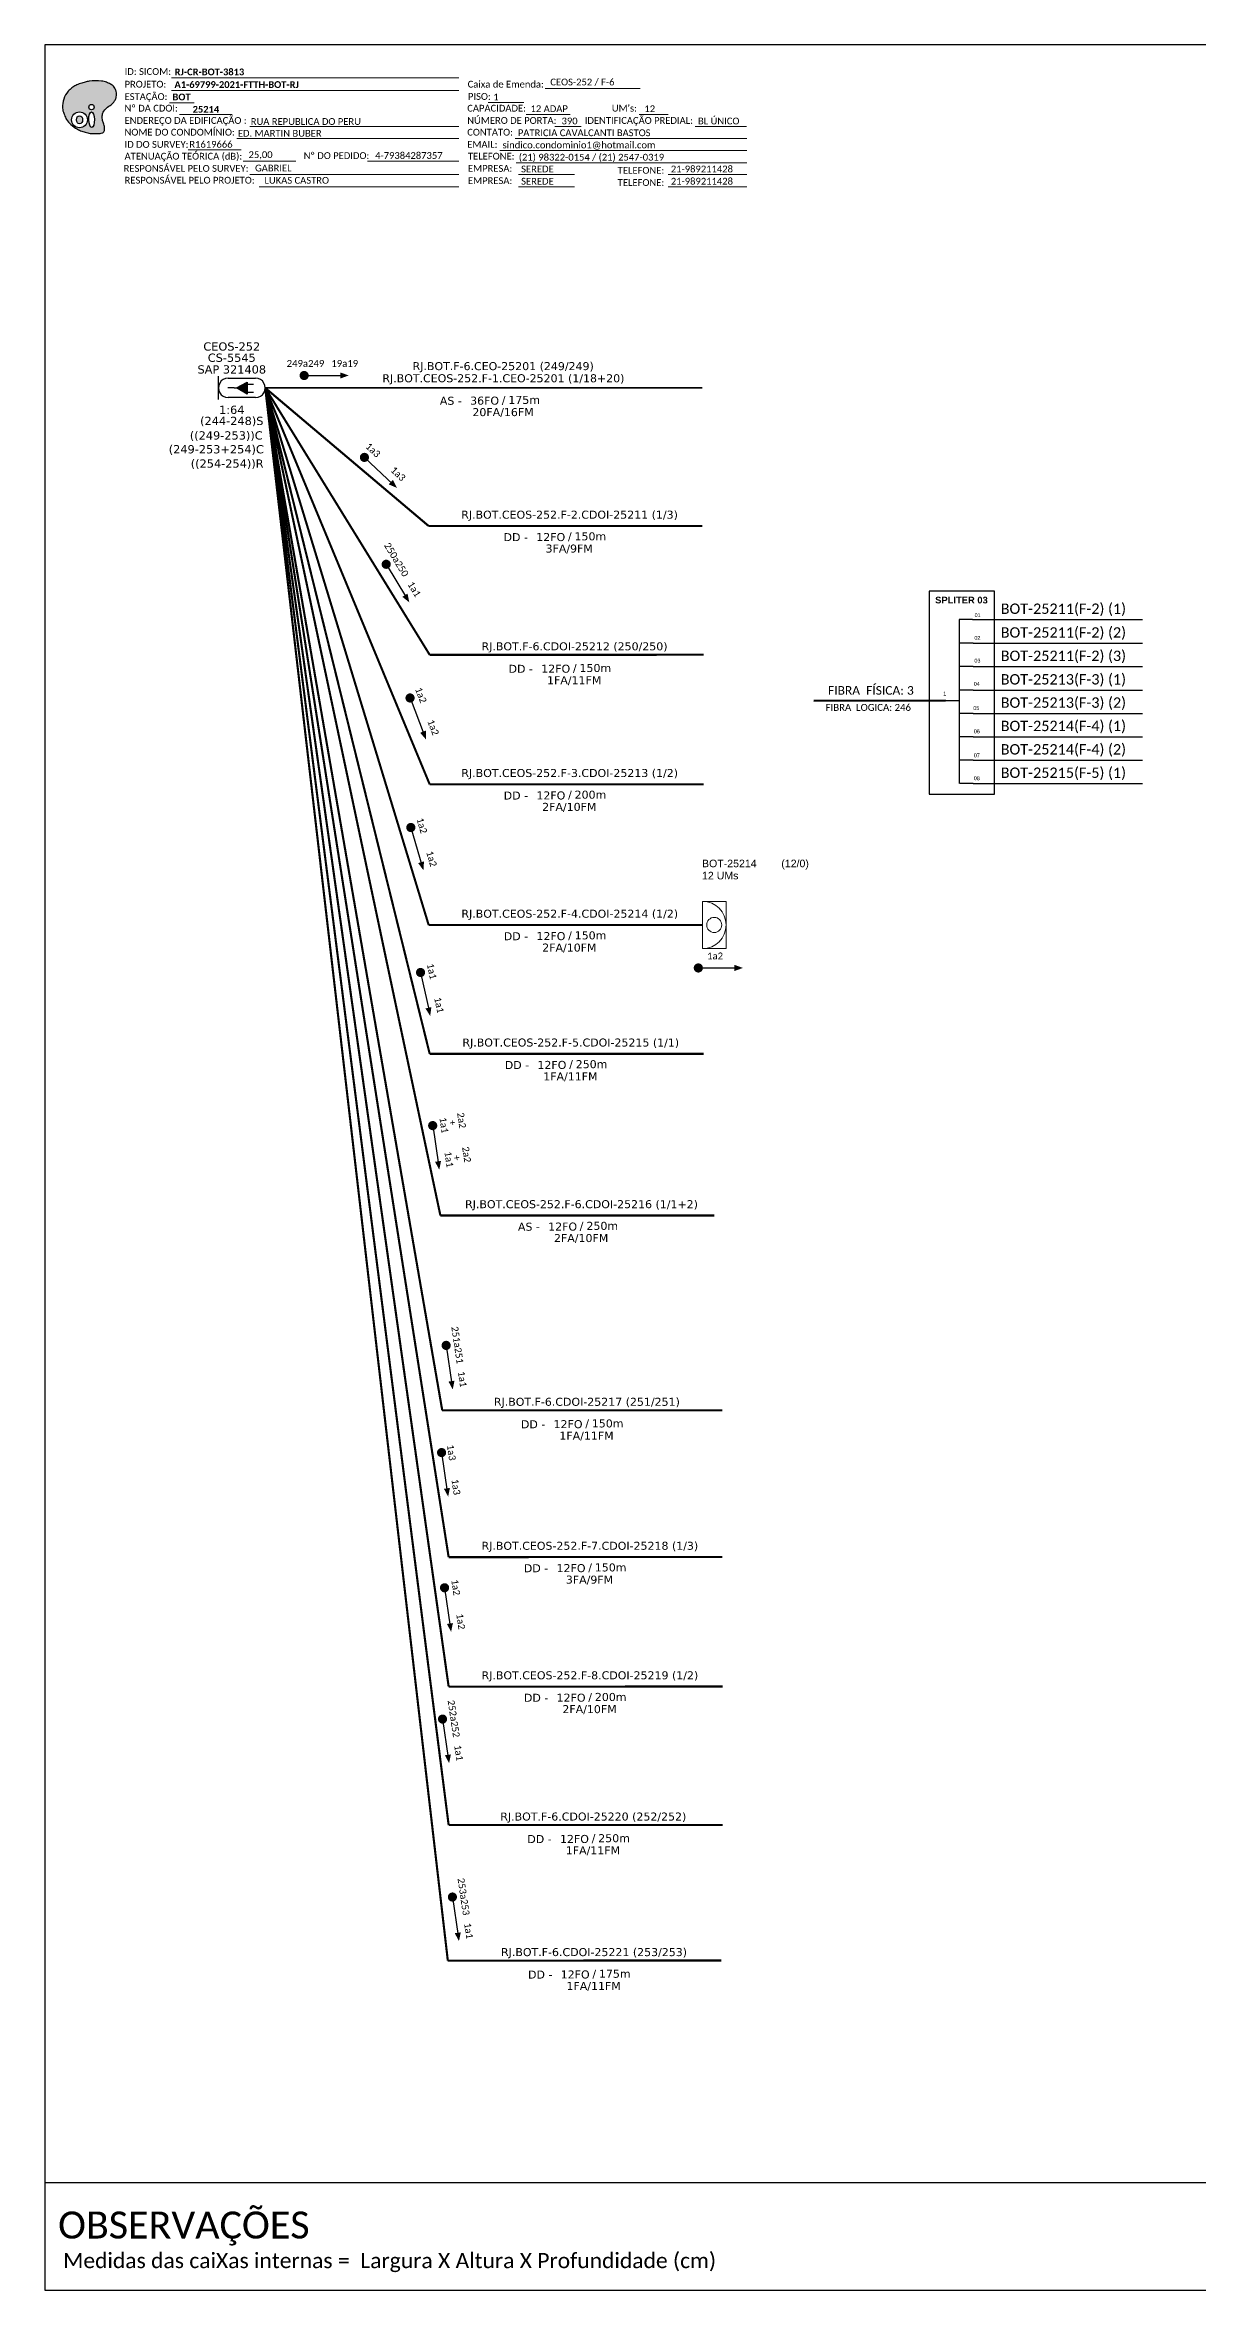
# Model space of a CAD drawing. Extents: x -89 to 749, y 705 to 1299.
# Drawn here: x -89 to 215, y 705 to 1299 of the extents above; entities that cross this region are included whole.
import ezdxf
from ezdxf.enums import TextEntityAlignment as Align

# ---------------------------------------------------------------- set-up
doc = ezdxf.new("R2010")
doc.units = 0
for name, color, linetype, lineweight in [("20.0-LEGENDA DOS CDO'S", 1, 'Continuous', 0), ('20.1-CDO_INTERIOR', 1, 'Continuous', 0), ('40.1-ETIQUETAS', 1, 'Continuous', 20)]:
    doc.layers.add(name, color=color, linetype=linetype, lineweight=lineweight)
for name, color, linetype in [('20.4-CEOS', 1, 'Continuous'), ('CAP a instalar', 1, 'Continuous'), ('CD de instalação futura', 8, 'Continuous'), ('SETA', 7, 'Continuous')]:
    doc.layers.add(name, color=color, linetype=linetype)
doc.styles.add('ARIAL', font='arial.ttf')
doc.styles.add('MtXpl_Calibri', font='calibri.ttf')
doc.styles.add('siredit', font='verdana.ttf')
doc.styles.get("Standard").update_dxf_attribs({"font": 'arial.ttf'})
doc.styles.add('WMF-Calibri0', font='calibri.ttf')
doc.styles.add('WMF-Calibri1', font='calibrib.ttf')
doc.linetypes.add('FENCELINE1', pattern='A,0.25,-0.1,[133,ltypeshp.shx,S=0.1,R=0,X=-0.1,Y=0],-0.1,1', length=1.45)

# ---------------------------------------------------------------- blocks, each defined once
blk = doc.blocks.new('OI')
h = blk.add_hatch(color=40)
edge = h.paths.add_edge_path()
edge.add_spline(control_points=[(4.35, -0.67), (3.92, -0.99), (3.26, -1.5), (2.81, -2.59), (2.9, -3.5), (3.06, -4.27), (3.31, -4.85), (3.37, -5.39), (3.4, -5.88), (3.2, -6.4), (2.54, -6.61), (1.65, -6.63), (0.55, -6.67), (-0.56, -6.42), (-1.61, -6.14), (-2.77, -5.61), (-3.92, -4.77), (-4.89, -3.7), (-5.34, -2.65), (-5.6, -1.94), (-5.85, -0.96), (-5.71, 0.47), (-5.1, 2.02), (-4.14, 3.02), (-3.3, 3.61), (-2.37, 4.16), (-1.36, 4.44), (-0.56, 4.7), (0.79, 4.85), (2.24, 4.97), (3.79, 4.57), (4.67, 4.21), (5.44, 3.65), (5.76, 2.99), (6.03, 2.21), (6.01, 1.46), (5.72, 0.64), (5.31, 0.08), (4.88, -0.38), (4.51, -0.55), (4.35, -0.67)], knot_values=[0, 0, 0, 0, 1.60434, 2.417191, 3.427595, 4.282808, 4.776746, 5.304182, 5.888771, 6.258406, 6.858137, 7.79129, 8.986195, 10.124242, 11.187857, 12.242908, 13.953784, 15.414161, 16.515391, 17.349188, 17.675853, 19.552021, 21.515531, 22.568638, 23.63245, 24.621084, 25.782718, 26.745347, 27.142653, 29.870543, 31.004649, 31.921532, 32.709589, 33.801391, 34.042471, 35.192333, 35.971461, 36.628871, 37.254359, 37.836911, 37.836911, 37.836911, 37.836911], degree=3, periodic=0)
h.paths.add_polyline_path([(1.13, -0.87, -1), (-0.04, -0.87, -1)], flags=16)
edge = h.paths.add_edge_path(flags=16)
edge.add_ellipse((0.56, -3.59), major_axis=(-0.02, 1.71), ratio=0.361305, start_angle=0, end_angle=360)
h.paths.add_polyline_path([(-0.36, -3.62, -1), (-3.8, -3.62, -1)], flags=16)
edge = h.paths.add_edge_path(flags=0)
edge.add_ellipse((-2.08, -3.62), major_axis=(0, 0.885), ratio=0.758294, start_angle=0, end_angle=360)
at = {"color": 40}
for centre, radius in [((-2.08, -3.62), 1.72), ((0.54, -0.87), 0.587)]:
    blk.add_circle(centre, radius, dxfattribs=at)
blk.add_ellipse((-2.08, -3.62), major_axis=(0, 0.885), ratio=0.758294, start_param=-3.141592653589792, end_param=3.141592653589792, dxfattribs=at)
blk.add_ellipse((0.56, -3.59), major_axis=(-0.02, 1.71), ratio=0.361305, dxfattribs=at)
at = {"color": 40, "start_tangent": (-0.800898, -0.598801), "end_tangent": (-0.800898, -0.598801)}
blk.add_spline([(4.35, -0.67), (3.2, -1.78), (2.9, -2.54), (2.92, -3.55), (3.12, -4.38), (3.28, -4.85), (3.37, -5.37), (3.35, -5.95), (3.2, -6.29), (2.66, -6.55), (1.73, -6.63), (0.54, -6.62), (-0.58, -6.41), (-1.6, -6.11), (-2.56, -5.67), (-3.95, -4.67), (-4.89, -3.56), (-5.37, -2.56), (-5.64, -1.78), (-5.72, -1.46), (-5.63, 0.42), (-4.84, 2.22), (-4.13, 2.99), (-3.27, 3.62), (-2.4, 4.09), (-1.3, 4.47), (-0.37, 4.72), (0.02, 4.77), (2.75, 4.8), (3.85, 4.53), (4.69, 4.16), (5.31, 3.68), (5.85, 2.73), (5.93, 2.5), (5.94, 1.35), (5.67, 0.62), (5.29, 0.08), (4.84, -0.36), (4.35, -0.67)], degree=3, dxfattribs=at)
blk = doc.blocks.new('CARIMBO')
at = {"color": 7, "lineweight": 0}
for points in [[(35.66, -16.79), (111.64, -16.79)], [(134.48, -16.3), (159.61, -16.3)], [(35.15, -20.06), (41.7, -20.06)], [(37.81, -23.14), (51.75, -23.14)], [(119.43, -20.02), (128.92, -20.02)], [(129.48, -23.14), (141.1, -23.14)], [(159.42, -23.14), (167.09, -23.14)], [(52.97, -29.48), (111.64, -29.48)], [(56.38, -26.37), (111.64, -26.37)], [(126.6, -29.48), (187.83, -29.48)], [(137.07, -26.37), (144.01, -26.37)], [(174.24, -26.37), (187.8, -26.37)], [(40.13, -32.55), (54.07, -32.55)], [(54.67, -35.52), (68.61, -35.52)], [(122.56, -32.72), (187.83, -32.72)], [(56.38, -39.07), (111.64, -39.07)], [(126.84, -35.96), (187.83, -35.96)], [(127.45, -39.07), (142.25, -39.07)], [(167.06, -39.07), (187.83, -39.07)], [(58.87, -42.31), (111.64, -42.31)], [(127.45, -42.31), (142.25, -42.31)], [(167.06, -42.31), (187.83, -42.31)]]:
    blk.add_lwpolyline(points, dxfattribs=at)
at = {"color": 7, "xscale": 1.213923925163967, "yscale": 1.213923925163967, "zscale": 1.213923925163967, "rotation": 0.1532896023949059}
blk.add_blockref('OI', (13.86, -20.16), dxfattribs=at)
at = {"color": 7, "lineweight": 0, "style": 'WMF-Calibri0'}
for s, height, p in [('PROJETO:', 1.793, (23.26, -16.04)), ('ESTAÇÃO:', 1.793, (23.26, -19.32)), ('Caixa de Emenda:', 1.7927, (114.02, -16.04)), ('PISO:', 1.793, (114.09, -19.28)), ('ENDEREÇO DA EDIFICAÇÃO :', 1.7927, (23.26, -25.63)), ('Nº DA CDOI:', 1.7927, (23.26, -22.39)), ('CAPACIDADE:', 1.7927, (113.91, -22.39)), ('NÚMERO DE PORTA:', 1.7927, (113.91, -25.63)), ('IDENTIFICAÇÃO PREDIAL:', 1.7927, (144.99, -25.63)), ("UM's:", 1.793, (152.15, -22.39)), ('NOME DO CONDOMÍNIO:', 1.7927, (23.26, -28.74)), ('CONTATO:', 1.793, (113.91, -28.74)), ('ATENUAÇÃO TEÓRICA (dB):', 1.7927, (23.26, -35.09)), ('ID DO SURVEY:', 1.7927, (23.26, -31.97)), ('EMAIL:', 1.793, (113.91, -31.97)), ('TELEFONE:', 1.793, (114.09, -35.09)), ('RESPONSÁVEL PELO SURVEY:', 1.7927, (23.02, -38.32)), ('RESPONSÁVEL PELO PROJETO:', 1.7927, (23.26, -41.44)), ('EMPRESA:', 1.793, (114.09, -38.32)), ('EMPRESA:', 1.793, (114.09, -41.56)), ('TELEFONE:', 1.793, (153.7, -38.83)), ('TELEFONE:', 1.793, (153.7, -42.06))]:
    blk.add_text(s, height=height, dxfattribs=at).set_placement(p)
at = {"color": 7, "lineweight": 0, "flags": 8}
for tag, p, style in [('EST', (35.94, -19.41), 'WMF-Calibri1'), ('PROJ', (36.46, -16.13), 'WMF-Calibri1'), ('PISO_PTR', (120.78, -19.42), 'WMF-Calibri0'), ('CEOS-XX', (135.87, -15.46), 'WMF-Calibri0'), ('CAPAC.', (130.66, -22.52), 'WMF-Calibri0'), ("UC'S", (160.78, -22.54), 'WMF-Calibri0'), ('NOME_DO_COND.', (53.23, -29.02), 'WMF-Calibri0'), ('LOGRADOURO', (56.65, -25.91), 'WMF-Calibri0'), ('NOME_DO_CONTATO', (127.3, -28.89), 'WMF-Calibri0'), ('N°', (138.85, -25.77), 'WMF-Calibri0'), ('N°PREDIO', (174.94, -25.77), 'WMF-Calibri0'), ('_ID_', (40.39, -31.94), 'WMF-Calibri0'), ('O_POTEN', (56.06, -34.68), 'WMF-Calibri0'), ('EMAIL', (123.26, -32.12), 'WMF-Calibri0'), ('TELEFONE', (127.55, -35.36), 'WMF-Calibri0'), ('RES_SURVEY', (57.78, -38.23), 'WMF-Calibri0'), ('RES_PROJ', (60.27, -41.47), 'WMF-Calibri0'), ('EMP_RESP_SURVEY', (128.16, -38.47), 'WMF-Calibri0'), ('EMP_RESP_PROJ', (128.16, -41.71), 'WMF-Calibri0'), ('CONT_RESP_SURVEY', (167.76, -38.47), 'WMF-Calibri0'), ('CONT_RESP_PROJ', (167.76, -41.71), 'WMF-Calibri0')]:
    blk.add_attdef(tag, p, '', height=1.79, dxfattribs=dict(at, style=style))
at = {"color": 7, "lineweight": 0, "style": 'WMF-Calibri1', "flags": 8}
blk.add_attdef("N° CDO'S", text='', height=1.79, dxfattribs=at).set_placement((44.78, -22.68), align=Align.CENTER)
blk = doc.blocks.new('ETIQUETA_RS5F')
at = {"layer": '40.1-ETIQUETAS', "color": 0, "style": 'siredit'}
blk.add_text('/', height=1.5, dxfattribs=at).set_placement((1.58, -1.95), align=Align.MIDDLE_RIGHT)
for tag, p in [('ETIQUETA_R_PRIMARIA', (1.21, 4.1)), ('ETIQUETA_R_SECUNDARIA', (1.21, 2.1)), ('F_ATIVAS/F_MORTAS', (1.14, -4.24))]:
    blk.add_attdef(tag, text='', height=1.5, dxfattribs=at).set_placement(p, align=Align.MIDDLE_CENTER)
for tag, p in [('TIPO_CABO', (-6.58, -2.12)), ('CAP_CABO', (0.4, -2.09))]:
    blk.add_attdef(tag, text='', height=1.5, dxfattribs=at).set_placement(p, align=Align.MIDDLE_RIGHT)
blk.add_attdef('METROS', text='', height=1.5, dxfattribs=at).set_placement((2.14, -1.95), align=Align.MIDDLE_LEFT)
for tag, p in [('FUSÃO_1', (0.85, -8.39)), ('FUSÃO_2', (0.85, -10.6)), ('FUSÃO_3', (0.85, -12.93)), ('FUSÃO_4', (0.85, -15.14)), ('FUSÃO_5', (0.85, -17.16))]:
    blk.add_attdef(tag, text='', height=1.5, dxfattribs=at).set_placement(p, align=Align.CENTER)
blk = doc.blocks.new('CDOI_INT')
at = {"layer": '20.1-CDO_INTERIOR', "color": 0, "lineweight": 18}
blk.add_lwpolyline([(4.25, -4.25), (4.25, 4.25), (0, 4.25), (0, -4.25)], close=True, dxfattribs=at)
blk.add_circle((2.12, 0), 1.36, dxfattribs=at)
blk.add_arc((0, 0), 4.25, 270, 90, dxfattribs=at)
at = {"layer": "20.0-LEGENDA DOS CDO'S", "color": 0, "style": 'ARIAL'}
for tag, p in [('CDO_N', (-0.08, 10.38)), ('SURVEY', (-0.08, 8.2)), ('SPLITER_1', (21.18, 10.38)), ('SPLITER_2', (21.19, 8.68)), ('SAP', (-0.08, 6.23)), ('1:XX', (5.94, -2.22)), ('UMS', (5.94, -4.24))]:
    blk.add_attdef(tag, p, '', height=1.36, dxfattribs=at)
blk.add_attdef('FIBRAS_UTILIZADAS', text='', height=1.36, dxfattribs=at).set_placement((15.34, 10.38), align=Align.CENTER)

msp = doc.modelspace()

# ---------------------------------------------------------------- hatches: boundary and pattern name
at = {"linetype": 'FENCELINE1'}
h = msp.add_hatch(color=5, dxfattribs=at)
h.dxf.hatch_style = 1
h.paths.add_polyline_path([(-35.81, 1209.8), (-38.66, 1208.28), (-35.81, 1206.65)])

# ---------------------------------------------------------------- linework, layer by layer
at = {"color": 7, "linetype": 'Continuous'}
for p, q in [((152.54, 1147.01), (152.54, 1103.58)), ((156.05, 1147.01), (152.54, 1147.01)), ((156.23, 1140.73), (152.71, 1140.73)), ((156.23, 1134.54), (152.71, 1134.54)), ((148.89, 1125.58), (152.52, 1125.58)), ((156.23, 1128.32), (152.71, 1128.32)), ((156.23, 1122.15), (152.71, 1122.15)), ((156.23, 1115.99), (152.71, 1115.99)), ((156.23, 1109.8), (152.71, 1109.8)), ((156.23, 1103.62), (152.71, 1103.62))]:
    msp.add_line(p, q, dxfattribs=at)
at = {"color": 10, "linetype": 'Continuous'}
for p, q in [((156.05, 1147.01), (201, 1147)), ((156.23, 1140.73), (201, 1140.72)), ((156.23, 1134.55), (201, 1134.54)), ((156.23, 1128.33), (201, 1128.32)), ((156.23, 1122.17), (201, 1122.15)), ((156.23, 1116), (201, 1115.99)), ((156.23, 1109.81), (201, 1109.8)), ((156.23, 1103.62), (201, 1103.61))]:
    msp.add_line(p, q, dxfattribs=at)
at = {"color": 1, "linetype": 'Continuous', "lineweight": 60}
msp.add_line((148.89, 1125.58), (114.1, 1125.47), dxfattribs=at)
msp.add_lwpolyline([(-89.32, 705.02), (749.25, 705.02), (749.25, 1299.02), (-89.32, 1299.02), (-89.32, 705.02)])
at = {"color": 7, "lineweight": 0}
for points in [[(-55.82, 1290.33), (20.16, 1290.33)], [(-4.01, 1268.26), (20.14, 1268.26)]]:
    msp.add_lwpolyline(points, dxfattribs=at)
at = {"const_width": 1.21}
for points in [[(-21.35, 1211.55, 1), (-20.14, 1211.55, 1)], [(-5.24, 1190.31, 1), (-4.36, 1189.48, 1)], [(0.64, 1162.13, 1), (1.27, 1161.09, 1)], [(7.05, 1126.81, 1), (7.48, 1125.68, 1)], [(7.31, 1092.55, 1), (7.65, 1091.38, 1)], [(9.92, 1054.21, 1), (10.18, 1053.03, 1)], [(82.92, 1054.81, 1), (84.13, 1054.81, 1)], [(16.73, 955.56, 1), (16.91, 954.36, 1)], [(15.52, 927.2, 1), (15.7, 926, 1)], [(16.31, 891.44, 1), (16.48, 890.24, 1)], [(15.77, 856.69, 1), (15.95, 855.5, 1)], [(18.38, 809.61, 1), (18.56, 808.42, 1)]]:
    msp.add_lwpolyline(points, format="xyb", close=True, dxfattribs=at)
at = {"color": 7}
msp.add_lwpolyline([(144.57, 1100.8), (161.85, 1100.8), (161.85, 1154.46), (144.57, 1154.46)], close=True, dxfattribs=at)
at = {"color": 7, "const_width": 1.21}
msp.add_lwpolyline([(13.17, 1013.71, 1), (13.35, 1012.51, 1)], format="xyb", close=True, dxfattribs=at)
at = {"color": 7}
msp.add_lwpolyline([(-89.24, 733.5), (237.71, 733.5), (237.71, 705.02)], dxfattribs=at)
at = {"layer": '20.4-CEOS', "color": 5}
for p, q in [((-43.42, 1205.17), (-43.42, 1211.39)), ((-39.22, 1208.28), (-40.96, 1208.28)), ((-40.84, 1210.86), (-33.61, 1210.86)), ((-39.22, 1208.28), (-36.24, 1208.28)), ((-36.37, 1209.3), (-34.18, 1209.3)), ((-36.37, 1207.16), (-34.18, 1207.16)), ((-33.61, 1205.7), (-40.84, 1205.7))]:
    msp.add_line(p, q, dxfattribs=at)
msp.add_lwpolyline([(-38.66, 1208.28), (-35.81, 1209.8), (-35.81, 1206.65), (-38.66, 1208.28)], dxfattribs=at)
for centre, major_axis, start_param, end_param in [((-40.84, 1208.28), (1.82, 1.82), 0.785398, 3.926991), ((-33.61, 1208.28), (-1.82, 1.82), 2.356194, 5.497787)]:
    msp.add_ellipse(centre, major_axis=major_axis, ratio=1, start_param=start_param, end_param=end_param, dxfattribs=at)
at = {"layer": 'CAP a instalar', "color": 7, "ltscale": 7, "const_width": 0.565}
for points in [[(-31.04, 1208.28), (12.2, 1171.73)], [(-31.04, 1208.28), (12.47, 1137.65)], [(-31.04, 1208.28), (12.47, 1103.38)], [(-31.04, 1208.28), (12.47, 1032.08)], [(-31.04, 1208.28), (15.3, 989.31)], [(15.78, 937.8), (-31.04, 1208.28)], [(17.48, 898.94), (-31.04, 1208.28)], [(17.48, 864.67), (-31.04, 1208.28)], [(-31.04, 1208.28), (17.48, 828.05)], [(17.26, 792.19), (-31.04, 1208.28)], [(12.2, 1171.73), (84.62, 1171.76)], [(12.47, 1137.65), (84.91, 1137.68)], [(12.47, 1103.38), (84.93, 1103.41)], [(12.47, 1032.08), (84.91, 1032.11)], [(15.3, 989.31), (87.75, 989.34)], [(15.74, 937.8), (89.89, 937.8)], [(17.48, 898.94), (89.91, 898.97)], [(17.48, 864.67), (89.93, 864.71)], [(17.48, 828.05), (89.93, 828.08)], [(17.21, 792.19), (89.63, 792.22)]]:
    msp.add_lwpolyline(points, dxfattribs=at)
at = {"layer": 'CAP a instalar', "color": 1, "ltscale": 7, "const_width": 0.565}
for points in [[(-31.04, 1208.28), (12.2, 1066.16)], [(12.2, 1066.16), (84.62, 1066.19)]]:
    msp.add_lwpolyline(points, dxfattribs=at)
at = {"layer": 'CAP a instalar', "color": 7, "linetype": 'FENCELINE1', "ltscale": 7, "const_width": 0.467}
msp.add_lwpolyline([(-31.04, 1208.28), (84.62, 1208.28)], dxfattribs=at)
at = {"layer": 'SETA'}
for points in [[(-20.74, 1211.55), (-10.34, 1211.55)], [(-4.8, 1189.89), (2.77, 1182.76)], [(0.95, 1161.61), (6.34, 1152.71)], [(7.26, 1126.25), (10.99, 1116.53)], [(7.48, 1091.97), (10.4, 1081.98)], [(10.05, 1053.62), (12.29, 1043.46)], [(83.53, 1054.81), (93.93, 1054.81)], [(16.82, 954.96), (18.34, 944.67)], [(15.61, 926.6), (17.13, 916.31)], [(16.39, 890.84), (17.92, 880.55)], [(15.86, 856.1), (17.38, 845.81)], [(18.47, 809.02), (19.99, 798.73)]]:
    msp.add_lwpolyline(points, dxfattribs=at)
at = {"layer": 'SETA', "color": 7}
msp.add_lwpolyline([(13.26, 1013.11), (14.78, 1002.82)], dxfattribs=at)
at = {"layer": 'SETA'}
for points in [[(-11.18, 1212.37), (-8.96, 1211.57), (-11.18, 1210.76)], [(2.73, 1183.94), (3.79, 1181.83), (1.62, 1182.76)], [(6.61, 1153.85), (7.07, 1151.53), (5.23, 1153.01)], [(11.46, 1117.61), (11.5, 1115.25), (9.95, 1117.03)], [(10.96, 1083.01), (10.81, 1080.66), (9.41, 1082.56)], [(93.09, 1055.63), (95.31, 1054.82), (93.09, 1054.01)], [(12.91, 1044.45), (12.6, 1042.11), (11.34, 1044.11)], [(19.03, 945.62), (18.56, 943.3), (17.44, 945.38)], [(17.82, 917.25), (17.35, 914.94), (16.23, 917.02)], [(18.61, 881.5), (18.13, 879.19), (17.01, 881.26)], [(18.07, 846.75), (17.6, 844.44), (16.47, 846.52)], [(20.69, 799.67), (20.21, 797.36), (19.09, 799.44)]]:
    msp.add_solid(points, dxfattribs=at)
at = {"layer": 'SETA', "color": 7}
msp.add_solid([(15.47, 1003.76), (15, 1001.45), (13.88, 1003.53)], dxfattribs=at)

# ---------------------------------------------------------------- block references
ref = msp.add_blockref('CARIMBO', (-91.51, 1303.77))
ref.add_attrib('PROJ', 'A1-69799-2021-FTTH-BOT-RJ', (-55.05, 1287.63), dxfattribs={"color": 7, "lineweight": 0, "height": 1.7927, "style": 'WMF-Calibri1'})
ref.add_attrib('EST', 'BOT', (-55.57, 1284.35), dxfattribs={"color": 7, "lineweight": 0, "height": 1.793, "style": 'WMF-Calibri1'})
ref.add_attrib("N° CDO'S", '25214', dxfattribs={"color": 7, "lineweight": 0, "height": 1.793, "style": 'WMF-Calibri1'}).set_placement((-46.73, 1281.09), align=Align.CENTER)
ref.add_attrib('LOGRADOURO', 'RUA REPUBLICA DO PERU', (-34.86, 1277.86), dxfattribs={"color": 7, "lineweight": 0, "height": 1.7927, "style": 'WMF-Calibri0'})
ref.add_attrib('NOME_DO_COND.', 'ED. MARTIN BUBER', (-38.28, 1274.74), dxfattribs={"color": 7, "lineweight": 0, "height": 1.7927, "style": 'WMF-Calibri0'})
ref.add_attrib('_ID_', 'R1619666', (-51.11, 1271.83), dxfattribs={"color": 7, "lineweight": 0, "height": 1.793, "style": 'WMF-Calibri0'})
ref.add_attrib('O_POTEN', '25,00', (-35.45, 1269.09), dxfattribs={"color": 7, "lineweight": 0, "height": 1.793, "style": 'WMF-Calibri0'})
ref.add_attrib('RES_SURVEY', 'GABRIEL', (-33.73, 1265.54), dxfattribs={"color": 7, "lineweight": 0, "height": 1.793, "style": 'WMF-Calibri0'})
ref.add_attrib('RES_PROJ', 'LUKAS CASTRO', (-31.24, 1262.3), dxfattribs={"color": 7, "lineweight": 0, "height": 1.7927, "style": 'WMF-Calibri0'})
ref.add_attrib('CEOS-XX', 'CEOS-252 / F-6', (44.36, 1288.31), dxfattribs={"color": 7, "lineweight": 0, "height": 1.7927, "style": 'WMF-Calibri0'})
ref.add_attrib('CAPAC.', '12 ADAP', (39.15, 1281.25), dxfattribs={"color": 7, "lineweight": 0, "height": 1.793, "style": 'WMF-Calibri0'})
ref.add_attrib("UC'S", '12', (69.27, 1281.23), dxfattribs={"color": 7, "lineweight": 0, "height": 1.793, "style": 'WMF-Calibri0'})
ref.add_attrib('PISO_PTR', '1', (29.28, 1284.34), dxfattribs={"color": 7, "lineweight": 0, "height": 1.79, "style": 'WMF-Calibri0'})
ref.add_attrib('N°', '390', (47.34, 1278), dxfattribs={"color": 7, "lineweight": 0, "height": 1.793, "style": 'WMF-Calibri0'})
ref.add_attrib('N°PREDIO', 'BL ÚNICO', (83.43, 1278), dxfattribs={"color": 7, "lineweight": 0, "height": 1.793, "style": 'WMF-Calibri0'})
ref.add_attrib('NOME_DO_CONTATO', 'PATRICIA CAVALCANTI BASTOS', (35.79, 1274.88), dxfattribs={"color": 7, "lineweight": 0, "height": 1.7927, "style": 'WMF-Calibri0'})
ref.add_attrib('EMAIL', 'sindico.condominio1@hotmail.com', (31.75, 1271.65), dxfattribs={"color": 7, "lineweight": 0, "height": 1.7927, "style": 'WMF-Calibri0'})
ref.add_attrib('TELEFONE', '(21) 98322-0154 / (21) 2547-0319', (36.04, 1268.41), dxfattribs={"color": 7, "lineweight": 0, "height": 1.7927, "style": 'WMF-Calibri0'})
ref.add_attrib('EMP_RESP_SURVEY', 'SEREDE', (36.65, 1265.3), dxfattribs={"color": 7, "lineweight": 0, "height": 1.793, "style": 'WMF-Calibri0'})
ref.add_attrib('EMP_RESP_PROJ', 'SEREDE', (36.65, 1262.06), dxfattribs={"color": 7, "lineweight": 0, "height": 1.793, "style": 'WMF-Calibri0'})
ref.add_attrib('CONT_RESP_SURVEY', '21-989211428', (76.25, 1265.3), dxfattribs={"color": 7, "lineweight": 0, "height": 1.7927, "style": 'WMF-Calibri0'})
ref.add_attrib('CONT_RESP_PROJ', '21-989211428', (76.25, 1262.06), dxfattribs={"color": 7, "lineweight": 0, "height": 1.7927, "style": 'WMF-Calibri0'})
at = {"layer": 'CAP a instalar', "color": 7, "linetype": 'FENCELINE1', "ltscale": 7}
ref = msp.add_blockref('ETIQUETA_RS5F', (30.29, 1207.86), dxfattribs=dict(at, xscale=1.411343981848631, yscale=1.411343981849711, zscale=1.411343981849999))
ref.add_attrib('ETIQUETA_R_PRIMARIA', 'RJ.BOT.F-6.CEO-25201 (249/249)', dxfattribs={"layer": '40.1-ETIQUETAS', "color": 0, "height": 2.117, "style": 'siredit'}).set_placement((31.91, 1214.04), align=Align.MIDDLE_CENTER)
ref.add_attrib('ETIQUETA_R_SECUNDARIA', 'RJ.BOT.CEOS-252.F-1.CEO-25201 (1/18+20)', dxfattribs={"layer": '40.1-ETIQUETAS', "color": 0, "height": 2.117, "style": 'siredit'}).set_placement((31.96, 1210.83), align=Align.MIDDLE_CENTER)
ref.add_attrib('TIPO_CABO', 'AS -', dxfattribs={"layer": '40.1-ETIQUETAS', "color": 0, "height": 2.117, "style": 'siredit'}).set_placement((20.95, 1204.88), align=Align.MIDDLE_RIGHT)
ref.add_attrib('CAP_CABO', '36FO', dxfattribs={"layer": '40.1-ETIQUETAS', "color": 0, "height": 2.117, "style": 'siredit'}).set_placement((30.81, 1204.91), align=Align.MIDDLE_RIGHT)
ref.add_attrib('METROS', '175m', dxfattribs={"layer": '40.1-ETIQUETAS', "color": 0, "height": 2.117, "style": 'siredit'}).set_placement((33.27, 1205.1), align=Align.MIDDLE_LEFT)
ref.add_attrib('F_ATIVAS/F_MORTAS', '20FA/16FM', dxfattribs={"layer": '40.1-ETIQUETAS', "color": 0, "height": 2.117, "style": 'siredit'}).set_placement((31.86, 1201.87), align=Align.MIDDLE_CENTER)
ref = msp.add_blockref('ETIQUETA_RS5F', (47.79, 1171.77), dxfattribs=dict(at, xscale=1.411343981848631, yscale=1.411343981849711, zscale=1.411343981849999))
ref.add_attrib('ETIQUETA_R_SECUNDARIA', 'RJ.BOT.CEOS-252.F-2.CDOI-25211 (1/3)', dxfattribs={"layer": '40.1-ETIQUETAS', "color": 0, "height": 2.117, "style": 'siredit'}).set_placement((49.46, 1174.74), align=Align.MIDDLE_CENTER)
ref.add_attrib('TIPO_CABO', 'DD -', dxfattribs={"layer": '40.1-ETIQUETAS', "color": 0, "height": 2.117, "style": 'siredit'}).set_placement((38.45, 1168.79), align=Align.MIDDLE_RIGHT)
ref.add_attrib('CAP_CABO', '12FO', dxfattribs={"layer": '40.1-ETIQUETAS', "color": 0, "height": 2.117, "style": 'siredit'}).set_placement((48.31, 1168.82), align=Align.MIDDLE_RIGHT)
ref.add_attrib('METROS', '150m', dxfattribs={"layer": '40.1-ETIQUETAS', "color": 0, "height": 2.117, "style": 'siredit'}).set_placement((50.77, 1169.01), align=Align.MIDDLE_LEFT)
ref.add_attrib('F_ATIVAS/F_MORTAS', '3FA/9FM', dxfattribs={"layer": '40.1-ETIQUETAS', "color": 0, "height": 2.117, "style": 'siredit'}).set_placement((49.36, 1165.78), align=Align.MIDDLE_CENTER)
ref = msp.add_blockref('ETIQUETA_RS5F', (49.11, 1136.94), dxfattribs=dict(at, xscale=1.411343981848631, yscale=1.411343981849711, zscale=1.411343981849999))
ref.add_attrib('ETIQUETA_R_SECUNDARIA', 'RJ.BOT.F-6.CDOI-25212 (250/250)', dxfattribs={"layer": '40.1-ETIQUETAS', "color": 0, "height": 2.117, "style": 'siredit'}).set_placement((50.78, 1139.91), align=Align.MIDDLE_CENTER)
ref.add_attrib('TIPO_CABO', 'DD -', dxfattribs={"layer": '40.1-ETIQUETAS', "color": 0, "height": 2.117, "style": 'siredit'}).set_placement((39.77, 1133.96), align=Align.MIDDLE_RIGHT)
ref.add_attrib('CAP_CABO', '12FO', dxfattribs={"layer": '40.1-ETIQUETAS', "color": 0, "height": 2.117, "style": 'siredit'}).set_placement((49.63, 1133.99), align=Align.MIDDLE_RIGHT)
ref.add_attrib('METROS', '150m', dxfattribs={"layer": '40.1-ETIQUETAS', "color": 0, "height": 2.117, "style": 'siredit'}).set_placement((52.09, 1134.18), align=Align.MIDDLE_LEFT)
ref.add_attrib('F_ATIVAS/F_MORTAS', '1FA/11FM', dxfattribs={"layer": '40.1-ETIQUETAS', "color": 0, "height": 2.117, "style": 'siredit'}).set_placement((50.68, 1130.95), align=Align.MIDDLE_CENTER)
ref = msp.add_blockref('ETIQUETA_RS5F', (47.82, 1103.42), dxfattribs=dict(at, xscale=1.411343981848631, yscale=1.411343981849711, zscale=1.411343981849999))
ref.add_attrib('ETIQUETA_R_SECUNDARIA', 'RJ.BOT.CEOS-252.F-3.CDOI-25213 (1/2)', dxfattribs={"layer": '40.1-ETIQUETAS', "color": 0, "height": 2.117, "style": 'siredit'}).set_placement((49.49, 1106.39), align=Align.MIDDLE_CENTER)
ref.add_attrib('TIPO_CABO', 'DD -', dxfattribs={"layer": '40.1-ETIQUETAS', "color": 0, "height": 2.117, "style": 'siredit'}).set_placement((38.48, 1100.43), align=Align.MIDDLE_RIGHT)
ref.add_attrib('CAP_CABO', '12FO', dxfattribs={"layer": '40.1-ETIQUETAS', "color": 0, "height": 2.117, "style": 'siredit'}).set_placement((48.34, 1100.46), align=Align.MIDDLE_RIGHT)
ref.add_attrib('METROS', '200m', dxfattribs={"layer": '40.1-ETIQUETAS', "color": 0, "height": 2.117, "style": 'siredit'}).set_placement((50.8, 1100.66), align=Align.MIDDLE_LEFT)
ref.add_attrib('F_ATIVAS/F_MORTAS', '2FA/10FM', dxfattribs={"layer": '40.1-ETIQUETAS', "color": 0, "height": 2.117, "style": 'siredit'}).set_placement((49.39, 1097.43), align=Align.MIDDLE_CENTER)
at = {"layer": 'CAP a instalar', "color": 1, "linetype": 'FENCELINE1', "ltscale": 7}
ref = msp.add_blockref('ETIQUETA_RS5F', (47.84, 1066.2), dxfattribs=dict(at, xscale=1.411343981848631, yscale=1.411343981849711, zscale=1.411343981849999))
ref.add_attrib('ETIQUETA_R_SECUNDARIA', 'RJ.BOT.CEOS-252.F-4.CDOI-25214 (1/2)', dxfattribs={"layer": '40.1-ETIQUETAS', "color": 0, "height": 2.117, "style": 'siredit'}).set_placement((49.51, 1069.17), align=Align.MIDDLE_CENTER)
ref.add_attrib('TIPO_CABO', 'DD -', dxfattribs={"layer": '40.1-ETIQUETAS', "color": 0, "height": 2.117, "style": 'siredit'}).set_placement((38.5, 1063.21), align=Align.MIDDLE_RIGHT)
ref.add_attrib('CAP_CABO', '12FO', dxfattribs={"layer": '40.1-ETIQUETAS', "color": 0, "height": 2.117, "style": 'siredit'}).set_placement((48.36, 1063.25), align=Align.MIDDLE_RIGHT)
ref.add_attrib('METROS', '150m', dxfattribs={"layer": '40.1-ETIQUETAS', "color": 0, "height": 2.117, "style": 'siredit'}).set_placement((50.82, 1063.44), align=Align.MIDDLE_LEFT)
ref.add_attrib('F_ATIVAS/F_MORTAS', '2FA/10FM', dxfattribs={"layer": '40.1-ETIQUETAS', "color": 0, "height": 2.117, "style": 'siredit'}).set_placement((49.41, 1060.21), align=Align.MIDDLE_CENTER)
at = {"layer": 'CAP a instalar', "color": 7, "linetype": 'FENCELINE1', "ltscale": 7}
ref = msp.add_blockref('ETIQUETA_RS5F', (48.11, 1032.12), dxfattribs=dict(at, xscale=1.411343981848631, yscale=1.411343981849711, zscale=1.411343981849999))
ref.add_attrib('ETIQUETA_R_SECUNDARIA', 'RJ.BOT.CEOS-252.F-5.CDOI-25215 (1/1)', dxfattribs={"layer": '40.1-ETIQUETAS', "color": 0, "height": 2.117, "style": 'siredit'}).set_placement((49.78, 1035.09), align=Align.MIDDLE_CENTER)
ref.add_attrib('TIPO_CABO', 'DD -', dxfattribs={"layer": '40.1-ETIQUETAS', "color": 0, "height": 2.117, "style": 'siredit'}).set_placement((38.77, 1029.13), align=Align.MIDDLE_RIGHT)
ref.add_attrib('CAP_CABO', '12FO', dxfattribs={"layer": '40.1-ETIQUETAS', "color": 0, "height": 2.117, "style": 'siredit'}).set_placement((48.62, 1029.16), align=Align.MIDDLE_RIGHT)
ref.add_attrib('METROS', '250m', dxfattribs={"layer": '40.1-ETIQUETAS', "color": 0, "height": 2.117, "style": 'siredit'}).set_placement((51.09, 1029.36), align=Align.MIDDLE_LEFT)
ref.add_attrib('F_ATIVAS/F_MORTAS', '1FA/11FM', dxfattribs={"layer": '40.1-ETIQUETAS', "color": 0, "height": 2.117, "style": 'siredit'}).set_placement((49.68, 1026.12), align=Align.MIDDLE_CENTER)
ref = msp.add_blockref('ETIQUETA_RS5F', (52.37, 937.07), dxfattribs=dict(at, xscale=1.411343981848631, yscale=1.411343981849711, zscale=1.411343981849999))
ref.add_attrib('ETIQUETA_R_SECUNDARIA', 'RJ.BOT.F-6.CDOI-25217 (251/251)', dxfattribs={"layer": '40.1-ETIQUETAS', "color": 0, "height": 2.117, "style": 'siredit'}).set_placement((54.04, 940.04), align=Align.MIDDLE_CENTER)
ref.add_attrib('TIPO_CABO', 'DD -', dxfattribs={"layer": '40.1-ETIQUETAS', "color": 0, "height": 2.117, "style": 'siredit'}).set_placement((43.04, 934.09), align=Align.MIDDLE_RIGHT)
ref.add_attrib('CAP_CABO', '12FO', dxfattribs={"layer": '40.1-ETIQUETAS', "color": 0, "height": 2.117, "style": 'siredit'}).set_placement((52.89, 934.12), align=Align.MIDDLE_RIGHT)
ref.add_attrib('METROS', '150m', dxfattribs={"layer": '40.1-ETIQUETAS', "color": 0, "height": 2.117, "style": 'siredit'}).set_placement((55.35, 934.32), align=Align.MIDDLE_LEFT)
ref.add_attrib('F_ATIVAS/F_MORTAS', '1FA/11FM', dxfattribs={"layer": '40.1-ETIQUETAS', "color": 0, "height": 2.117, "style": 'siredit'}).set_placement((53.94, 931.08), align=Align.MIDDLE_CENTER)
ref = msp.add_blockref('ETIQUETA_RS5F', (53.16, 898.98), dxfattribs=dict(at, xscale=1.411343981848631, yscale=1.411343981849711, zscale=1.411343981849999))
ref.add_attrib('ETIQUETA_R_SECUNDARIA', 'RJ.BOT.CEOS-252.F-7.CDOI-25218 (1/3)', dxfattribs={"layer": '40.1-ETIQUETAS', "color": 0, "height": 2.117, "style": 'siredit'}).set_placement((54.83, 901.95), align=Align.MIDDLE_CENTER)
ref.add_attrib('TIPO_CABO', 'DD -', dxfattribs={"layer": '40.1-ETIQUETAS', "color": 0, "height": 2.117, "style": 'siredit'}).set_placement((43.82, 896), align=Align.MIDDLE_RIGHT)
ref.add_attrib('CAP_CABO', '12FO', dxfattribs={"layer": '40.1-ETIQUETAS', "color": 0, "height": 2.117, "style": 'siredit'}).set_placement((53.68, 896.03), align=Align.MIDDLE_RIGHT)
ref.add_attrib('METROS', '150m', dxfattribs={"layer": '40.1-ETIQUETAS', "color": 0, "height": 2.117, "style": 'siredit'}).set_placement((56.14, 896.22), align=Align.MIDDLE_LEFT)
ref.add_attrib('F_ATIVAS/F_MORTAS', '3FA/9FM', dxfattribs={"layer": '40.1-ETIQUETAS', "color": 0, "height": 2.117, "style": 'siredit'}).set_placement((54.73, 892.99), align=Align.MIDDLE_CENTER)
ref = msp.add_blockref('ETIQUETA_RS5F', (53.17, 864.71), dxfattribs=dict(at, xscale=1.411343981848631, yscale=1.411343981849711, zscale=1.411343981849999))
ref.add_attrib('ETIQUETA_R_SECUNDARIA', 'RJ.BOT.CEOS-252.F-8.CDOI-25219 (1/2)', dxfattribs={"layer": '40.1-ETIQUETAS', "color": 0, "height": 2.117, "style": 'siredit'}).set_placement((54.84, 867.68), align=Align.MIDDLE_CENTER)
ref.add_attrib('TIPO_CABO', 'DD -', dxfattribs={"layer": '40.1-ETIQUETAS', "color": 0, "height": 2.117, "style": 'siredit'}).set_placement((43.84, 861.73), align=Align.MIDDLE_RIGHT)
ref.add_attrib('CAP_CABO', '12FO', dxfattribs={"layer": '40.1-ETIQUETAS', "color": 0, "height": 2.117, "style": 'siredit'}).set_placement((53.69, 861.76), align=Align.MIDDLE_RIGHT)
ref.add_attrib('METROS', '200m', dxfattribs={"layer": '40.1-ETIQUETAS', "color": 0, "height": 2.117, "style": 'siredit'}).set_placement((56.15, 861.95), align=Align.MIDDLE_LEFT)
ref.add_attrib('F_ATIVAS/F_MORTAS', '2FA/10FM', dxfattribs={"layer": '40.1-ETIQUETAS', "color": 0, "height": 2.117, "style": 'siredit'}).set_placement((54.74, 858.72), align=Align.MIDDLE_CENTER)
ref = msp.add_blockref('ETIQUETA_RS5F', (54.07, 827.34), dxfattribs=dict(at, xscale=1.411343981848631, yscale=1.411343981849711, zscale=1.411343981849999))
ref.add_attrib('ETIQUETA_R_SECUNDARIA', 'RJ.BOT.F-6.CDOI-25220 (252/252)', dxfattribs={"layer": '40.1-ETIQUETAS', "color": 0, "height": 2.117, "style": 'siredit'}).set_placement((55.74, 830.31), align=Align.MIDDLE_CENTER)
ref.add_attrib('TIPO_CABO', 'DD -', dxfattribs={"layer": '40.1-ETIQUETAS', "color": 0, "height": 2.117, "style": 'siredit'}).set_placement((44.73, 824.35), align=Align.MIDDLE_RIGHT)
ref.add_attrib('CAP_CABO', '12FO', dxfattribs={"layer": '40.1-ETIQUETAS', "color": 0, "height": 2.117, "style": 'siredit'}).set_placement((54.58, 824.38), align=Align.MIDDLE_RIGHT)
ref.add_attrib('METROS', '250m', dxfattribs={"layer": '40.1-ETIQUETAS', "color": 0, "height": 2.117, "style": 'siredit'}).set_placement((57.05, 824.58), align=Align.MIDDLE_LEFT)
ref.add_attrib('F_ATIVAS/F_MORTAS', '1FA/11FM', dxfattribs={"layer": '40.1-ETIQUETAS', "color": 0, "height": 2.117, "style": 'siredit'}).set_placement((55.64, 821.35), align=Align.MIDDLE_CENTER)
ref = msp.add_blockref('ETIQUETA_RS5F', (54.26, 791.48), dxfattribs=dict(at, xscale=1.411343981848631, yscale=1.411343981849711, zscale=1.411343981849999))
ref.add_attrib('ETIQUETA_R_SECUNDARIA', 'RJ.BOT.F-6.CDOI-25221 (253/253)', dxfattribs={"layer": '40.1-ETIQUETAS', "color": 0, "height": 2.117, "style": 'siredit'}).set_placement((55.93, 794.45), align=Align.MIDDLE_CENTER)
ref.add_attrib('TIPO_CABO', 'DD -', dxfattribs={"layer": '40.1-ETIQUETAS', "color": 0, "height": 2.117, "style": 'siredit'}).set_placement((44.92, 788.5), align=Align.MIDDLE_RIGHT)
ref.add_attrib('CAP_CABO', '12FO', dxfattribs={"layer": '40.1-ETIQUETAS', "color": 0, "height": 2.117, "style": 'siredit'}).set_placement((54.77, 788.53), align=Align.MIDDLE_RIGHT)
ref.add_attrib('METROS', '175m', dxfattribs={"layer": '40.1-ETIQUETAS', "color": 0, "height": 2.117, "style": 'siredit'}).set_placement((57.24, 788.72), align=Align.MIDDLE_LEFT)
ref.add_attrib('F_ATIVAS/F_MORTAS', '1FA/11FM', dxfattribs={"layer": '40.1-ETIQUETAS', "color": 0, "height": 2.117, "style": 'siredit'}).set_placement((55.83, 785.49), align=Align.MIDDLE_CENTER)
at = {"layer": 'CD de instalação futura', "color": 1, "ltscale": 11}
ref = msp.add_blockref('CDOI_INT', (84.62, 1066.19), dxfattribs=dict(at, xscale=1.470653668531895, yscale=1.470653668531895, zscale=1.470653668531895))
ref.add_attrib('CDO_N', 'BOT-25214', (84.5, 1081.46), dxfattribs={"layer": "20.0-LEGENDA DOS CDO'S", "color": 0, "height": 2, "style": 'ARIAL'})
ref.add_attrib('FIBRAS_UTILIZADAS', '     (12/0)', dxfattribs={"layer": "20.0-LEGENDA DOS CDO'S", "color": 0, "height": 2.0005, "style": 'ARIAL'}).set_placement((107.18, 1081.46), align=Align.CENTER)
ref.add_attrib('SURVEY', '12 UMs', (84.5, 1078.25), dxfattribs={"layer": "20.0-LEGENDA DOS CDO'S", "color": 0, "height": 2, "style": 'ARIAL'})

# ---------------------------------------------------------------- texts
at = {"color": 7, "lineweight": 0, "style": 'WMF-Calibri0'}
for s, p in [('ID: SICOM: ', (-68.22, 1291.08)), ('Nº DO PEDIDO:', (-20.88, 1268.84))]:
    msp.add_text(s, height=1.7927, dxfattribs=at).set_placement(p)
at = {"color": 7, "linetype": 'FENCELINE1', "style": 'MtXpl_Calibri'}
for s, height, p in [('2a2', 1.815, (19.71, 1016.45)), ('+', 1.81, (17.52, 1014.46)), ('+', 1.81, (18.68, 1005.16)), ('2a2', 1.815, (21.03, 1007.42))]:
    msp.add_text(s, height=height, rotation=278.4077, dxfattribs=at).set_placement(p)
at = {"color": 7, "style": 'WMF-Calibri0'}
msp.add_text('OBSERVAÇÕES', height=7.1308, dxfattribs=at).set_placement((-85.83, 718.67))
at = {"attachment_point": 5}
for s, insert, char_height, width in [('{\\fCalibri|b0|i0|c0|p34;\\C7;249a249}', (-20.39, 1214.73), 1.815, 30.6841), ('{\\fCalibri|b0|i0|c0|p34;\\C7;19a19}', (-10, 1214.73), 1.815, 30.6841), ('{\\fArial|b1|i0|c0|p34;\\C10;SPLITER 03}', (153.13, 1152.13), 1.7753, 17.28), ('\\C7;\\fArial|b0|i0|;\\H1.0273588255048;01 ', (157.4, 1148.15), 1.7753, 3.5602), ('\\pt9;{\\fCalibri|b0|i0|c0|p34;\\C7;BOT-25211(F-2) (1)}', (180.09, 1149.56), 2.7432, 40.9104), ('\\C7;\\fArial|b0|i0|;\\H1.0273588255048;02 ', (157.35, 1142.15), 1.7753, 3.7582), ('\\pt9;{\\fCalibri|b0|i0|c0|p34;\\C7;BOT-25211(F-2) (2)}', (180.09, 1143.28), 2.7432, 40.9104), ('\\C7;\\fArial|b0|i0|;\\H1.0273588255048;03 ', (157.35, 1136.11), 1.7753, 3.456), ('\\pt9;{\\fCalibri|b0|i0|c0|p34;\\C7;BOT-25211(F-2) (3)}', (180.09, 1137.1), 2.7432, 40.9104), ('{\\fCalibri|b0|i0|c0|p34;\\C7;FIBRA  FÍSICA: 3}', (129.17, 1128.23), 2.2859, 34.56), ('\\C7;\\fArial|b0|i0|;\\H1.0273588255048;04 ', (157.19, 1129.96), 1.7753, 3.7582), ('\\pt9;{\\fCalibri|b0|i0|c0|p34;\\C7;BOT-25213(F-3) (1)}', (180.09, 1130.88), 2.7432, 40.9104), ('{\\fCalibri|b0|i0|c0|p34;\\C7;FIBRA  LOGICA: 246}', (128.48, 1123.74), 1.8289, 34.56), ('\\C7;\\fArial|b0|i0|;\\H1.0273588255048;1', (148.72, 1127.41), 1.7753, 1.7584), ('\\C7;\\fArial|b0|i0|;\\H1.0273588255048;05 ', (157.06, 1123.55), 1.7753, 4.6222), ('\\pt9;{\\fCalibri|b0|i0|c0|p34;\\C7;BOT-25213(F-3) (2)}', (180.09, 1124.72), 2.7432, 40.9104), ('\\C7;\\fArial|b0|i0|;\\H1.0273588255048;06 ', (157.19, 1117.41), 1.7753, 3.7582), ('\\pt9;\\C1;\\fCalibri|b0|i0|c0|p34;BOT-25214(F-4) (1)', (180.09, 1118.55), 2.7432, 40.9104), ('\\C7;\\fArial|b0|i0|;\\H1.0273588255048;07 ', (157.19, 1111.05), 1.7753, 3.7582), ('\\pt9;\\C1;\\fCalibri|b0|i0|c0|p34;BOT-25214(F-4) (2)', (180.09, 1112.36), 2.7432, 40.9104), ('\\C7;\\fArial|b0|i0|;\\H1.0273588255048;08 ', (157.19, 1105), 1.7753, 3.7582), ('\\pt9;{\\fCalibri|b0|i0|c0|p34;\\C7;BOT-25215(F-5) (1)}', (180.09, 1106.17), 2.7432, 40.9104), ('{\\fCalibri|b0|i0|c0|p34;\\C7;1a2}', (87.95, 1057.98), 1.815, 30.6841)]:
    msp.add_mtext(s, dxfattribs=dict(at, insert=insert, char_height=char_height, width=width))
at = {"char_height": 1.815, "width": 30.6841, "attachment_point": 5}
for s, insert, rotation in [('{\\fCalibri|b0|i0|c0|p34;\\C7;1a3}', (-2.53, 1191.81), 316.7494), ('{\\fCalibri|b0|i0|c0|p34;\\C7;1a3}', (4.11, 1185.54), 316.7494), ('{\\fCalibri|b0|i0|c0|p34;\\C7;250a250}', (3.66, 1162.84), 301.18482), ('{\\fCalibri|b0|i0|c0|p34;\\C7;1a1}', (8.37, 1155.02), 301.18482), ('{\\fCalibri|b0|i0|c0|p34;\\C7;1a2}', (10.14, 1126.98), 290.96369), ('{\\fCalibri|b0|i0|c0|p34;\\C7;1a2}', (13.39, 1118.45), 290.96369), ('{\\fCalibri|b0|i0|c0|p34;\\C7;1a2}', (10.41, 1092.46), 286.29666), ('{\\fCalibri|b0|i0|c0|p34;\\C7;1a2}', (12.96, 1083.69), 286.29666), ('{\\fCalibri|b0|i0|c0|p34;\\C7;1a1}', (13.01, 1053.92), 282.39983), ('{\\fCalibri|b0|i0|c0|p34;\\C7;1a1}', (14.95, 1045), 282.39983), ('{\\fCalibri|b0|i0|c0|p34;\\C7;251a251}', (19.79, 955.05), 278.4077), ('{\\fCalibri|b0|i0|c0|p34;\\C7;1a1}', (21.11, 946.02), 278.4077), ('{\\fCalibri|b0|i0|c0|p34;\\C7;1a3}', (18.2, 926.61), 278.4077), ('{\\fCalibri|b0|i0|c0|p34;\\C7;1a3}', (19.41, 917.5), 278.4077), ('{\\fCalibri|b0|i0|c0|p34;\\C7;1a2}', (19.36, 890.93), 278.4077), ('{\\fCalibri|b0|i0|c0|p34;\\C7;1a2}', (20.68, 881.9), 278.4077), ('{\\fCalibri|b0|i0|c0|p34;\\C7;252a252}', (18.83, 856.19), 278.4077), ('{\\fCalibri|b0|i0|c0|p34;\\C7;1a1}', (20.14, 847.15), 278.4077), ('{\\fCalibri|b0|i0|c0|p34;\\C7;253a253}', (21.44, 809.11), 278.4077), ('{\\fCalibri|b0|i0|c0|p34;\\C7;1a1}', (22.76, 800.07), 278.4077)]:
    msp.add_mtext(s, dxfattribs=dict(at, insert=insert, rotation=rotation))
at = {"color": 7, "char_height": 1.815, "width": 30.6841, "attachment_point": 5, "rotation": 278.4077}
for insert in [(16.23, 1013.2), (17.55, 1004.17)]:
    msp.add_mtext('{\\fCalibri|b0|i0|c0|p34;\\C7;1a1}', dxfattribs=dict(at, insert=insert))
at = {"color": 7, "insert": (-84.48, 714.83), "char_height": 4, "width": 658.8434, "attachment_point": 1, "style": 'WMF-Calibri0'}
msp.add_mtext('Medidas das caiXas internas =  Largura X Altura X Profundidade (cm)', dxfattribs=at)
at = {"color": 7, "lineweight": 0, "flags": 8}
for tag, p, s, height, style in [('RJ-CR-BOT-3813', (-55.02, 1290.98), 'XX', 1.793, 'WMF-Calibri1'), ('4-79384287357', (-1.97, 1268.87), '4-79384287357', 1.7927, 'WMF-Calibri0')]:
    msp.add_attdef(tag, p, s, height=height, dxfattribs=dict(at, style=style))
at = {"layer": '20.4-CEOS', "color": 5, "linetype": 'FENCELINE1', "style": 'siredit'}
for s, height, p in [('CEOS-252', 2.183, (-39.89, 1220.33)), ('SAP 321408', 2.183, (-39.89, 1214.26)), ('CS-5545', 2.183, (-39.89, 1217.36)), ('(244-248)S', 2.183, (-39.89, 1200.65)), ('1:64', 2.183, (-39.89, 1203.57)), ('((249-253))C', 2.1826, (-41.35, 1196.8)), ('(249-253+254)C', 2.1826, (-43.99, 1193.14)), ('((254-254))R', 2.1826, (-41.11, 1189.36))]:
    msp.add_text(s, height=height, dxfattribs=at).set_placement(p, align=Align.TOP_CENTER)
at = {"layer": '40.1-ETIQUETAS', "color": 7, "linetype": 'FENCELINE1', "style": 'siredit'}
for s, p in [('RJ.BOT.CEOS-252.F-6.CDOI-25216 (1/1+2)', (52.62, 992.32)), ('2FA/10FM', (52.52, 983.36))]:
    msp.add_text(s, height=2.117, dxfattribs=at).set_placement(p, align=Align.MIDDLE_CENTER)
for s, p in [('AS -', (41.61, 986.36)), ('12FO', (51.46, 986.39))]:
    msp.add_text(s, height=2.117, dxfattribs=at).set_placement(p, align=Align.MIDDLE_RIGHT)
at = {"layer": '40.1-ETIQUETAS', "color": 7, "style": 'siredit'}
msp.add_text('/', height=2.12, dxfattribs=at).set_placement((53.13, 986.59), align=Align.MIDDLE_RIGHT)
at = {"layer": '40.1-ETIQUETAS', "color": 7, "linetype": 'FENCELINE1', "style": 'siredit'}
msp.add_text('250m', height=2.117, dxfattribs=at).set_placement((53.93, 986.59), align=Align.MIDDLE_LEFT)

doc.saveas('drawing.dxf')
